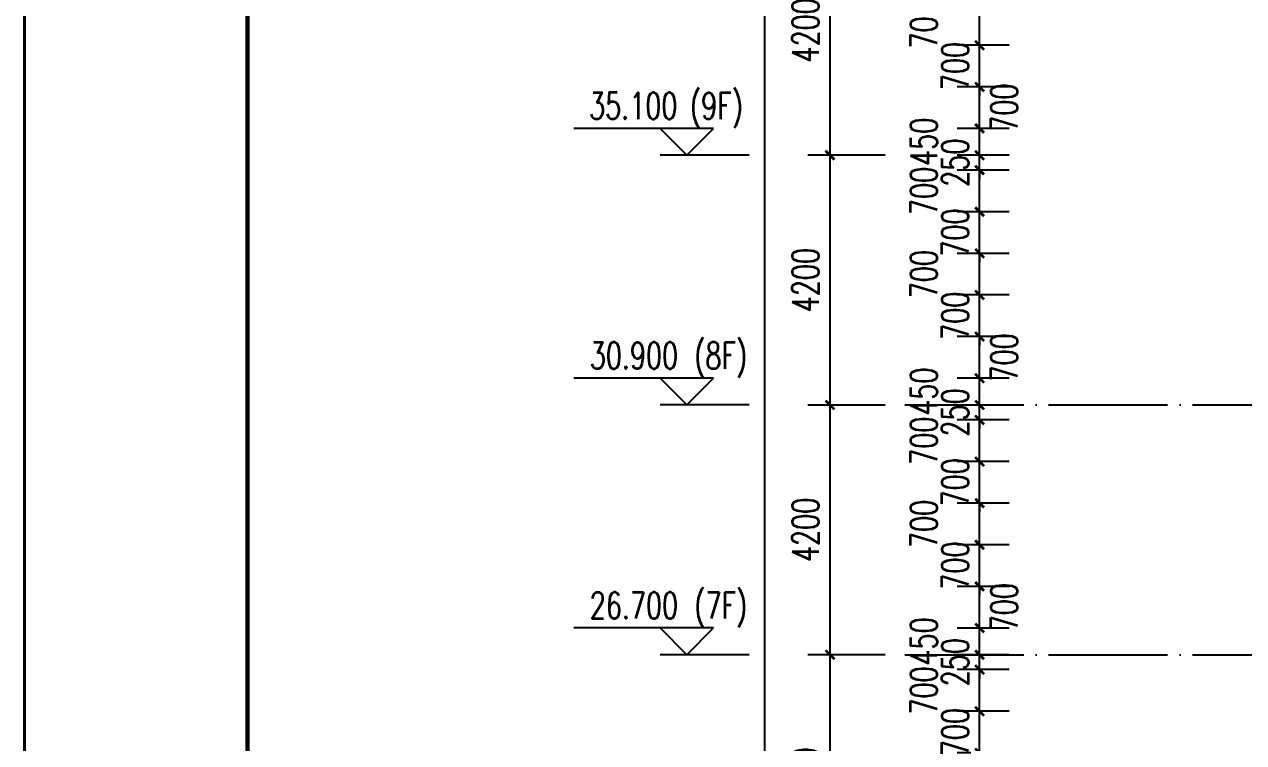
# Model space of a CAD drawing. Header units: millimetres. Extents: x 708158 to 1984082, y -168213 to -53.
# Drawn here: x 960458 to 980951, y -60734 to -48657 of the extents above; entities that cross this region are included whole.
import ezdxf

# ---------------------------------------------------------------- set-up
doc = ezdxf.new("R2010")
doc.units = ezdxf.units.MM
doc.header["$LTSCALE"] = 1000
doc.linetypes.add('DOTE', pattern=[2.42, 2, -0.2, 0.02, -0.2])
doc.layers.get('0').update_dxf_attribs({"color": 8})
for name, color, linetype in [('A-AXIS', 1, 'DOTE'), ('DIM_ELEV', 3, 'Continuous'), ('PUB_DIM', 3, 'Continuous'), ('PUB_TEXT', 7, 'Continuous')]:
    doc.layers.add(name, color=color, linetype=linetype)
doc.layers.add('图框', color=4, linetype='Continuous', lineweight=35)
doc.styles.add('_TCH_DIM', font='SIMPLEX', dxfattribs={"bigfont": 'GBCBIG'})
doc.styles.add('_TCH_DIM_T3', font='SIMPLEX', dxfattribs={"width": 0.705882, "bigfont": 'GBCBIG'})
doc.dimstyles.new('_TCH_ARCH&&150', dxfattribs={"dimtxt": 446.25, "dimasz": 150, "dimexe": 375, "dimexo": 450, "dimgap": 189.375, "dimtad": 1, "dimdec": 0, "dimzin": 0, "dimdsep": 46, "dimtxsty": '_TCH_DIM_T3', "dimblk": 'ARCHTICK', "dimcen": 0.09, "dimclrt": 7, "dimazin": 2, "dimtfac": 1, "dimtdec": 0, "dimtix": 1, "dimtmove": 2, "dimatfit": 3, "dimfxl": 1, "dimtolj": 1, "dimtzin": 0, "dimarcsym": 0})

# ---------------------------------------------------------------- blocks, each defined once
blk = doc.blocks.new('A$C998f5811')
at = {"layer": '图框', "color": 4}
for p, q in [((-126150, 89100), (-126150, 0)), ((0, 0), (0, 89100))]:
    blk.add_line(p, q, dxfattribs=at)
at = {"layer": '图框', "color": 4, "const_width": 74.2}
blk.add_lwpolyline([(-122400, 1500), (-1500, 1500), (-1500, 87600), (-122400, 87600)], close=True, dxfattribs=at)
blk = doc.blocks.new('_ArchTick')
at = {"color": 0, "linetype": 'ByBlock', "const_width": 0.3}
blk.add_lwpolyline([(-0.5, -0.5), (0.5, 0.5)], dxfattribs=at)
blk = doc.blocks.new('*D529')
at = {"layer": 'Defpoints', "color": 0, "transparency": 16777216}
for p in [(976513, -60207), (977461, -60207), (977461, -60907)]:
    blk.add_point(p, dxfattribs=at)
at = {"layer": 'PUB_DIM', "color": 0, "lineweight": -2, "transparency": 16777216}
for p, q in [((977011, -60207), (976138, -60207)), ((976513, -60207), (976513, -60057)), ((976513, -60907), (976513, -60207)), ((977011, -60907), (976138, -60907)), ((976513, -60907), (976513, -61057))]:
    blk.add_line(p, q, dxfattribs=at)
at = {"layer": 'PUB_DIM', "color": 0, "lineweight": -2, "transparency": 16777216, "xscale": 150, "yscale": 150, "zscale": 150}
for p, rotation in [((976513, -60207), 270), ((976513, -60907), 90)]:
    blk.add_blockref('_ArchTick', p, dxfattribs=dict(at, rotation=rotation))
at = {"layer": 'PUB_DIM', "color": 7, "transparency": 16777216, "insert": (976101, -60557), "char_height": 446.2, "attachment_point": 5, "rotation": 90, "style": '_TCH_DIM_T3'}
blk.add_mtext('\\A1;700', dxfattribs=at)
blk = doc.blocks.new('*D530')
at = {"layer": 'Defpoints', "color": 0, "transparency": 16777216}
for p in [(976513, -59507), (977461, -59507), (977461, -60207)]:
    blk.add_point(p, dxfattribs=at)
at = {"layer": 'PUB_DIM', "color": 0, "lineweight": -2, "transparency": 16777216}
for p, q in [((977011, -59507), (976138, -59507)), ((976513, -60207), (976513, -59507)), ((977011, -60207), (976138, -60207))]:
    blk.add_line(p, q, dxfattribs=at)
at = {"layer": 'PUB_DIM', "color": 0, "lineweight": -2, "transparency": 16777216, "xscale": 150, "yscale": 150, "zscale": 150}
for p, rotation in [((976513, -59507), 90), ((976513, -60207), 270)]:
    blk.add_blockref('_ArchTick', p, dxfattribs=dict(at, rotation=rotation))
at = {"layer": 'PUB_DIM', "color": 7, "transparency": 16777216, "insert": (975576, -59857), "char_height": 446.2, "attachment_point": 5, "rotation": 90, "style": '_TCH_DIM_T3'}
blk.add_mtext('\\A1;700', dxfattribs=at)
blk = doc.blocks.new('*D531')
at = {"layer": 'Defpoints', "color": 0, "transparency": 16777216}
for p in [(976513, -59257), (977461, -59257), (977461, -59507)]:
    blk.add_point(p, dxfattribs=at)
at = {"layer": 'PUB_DIM', "color": 0, "lineweight": -2, "transparency": 16777216}
for p, q in [((976513, -59257), (976513, -59107)), ((977011, -59257), (976138, -59257)), ((976513, -59507), (976513, -59257)), ((977011, -59507), (976138, -59507)), ((976513, -59507), (976513, -59657))]:
    blk.add_line(p, q, dxfattribs=at)
at = {"layer": 'PUB_DIM', "color": 0, "lineweight": -2, "transparency": 16777216, "xscale": 150, "yscale": 150, "zscale": 150}
for p, rotation in [((976513, -59257), 270), ((976513, -59507), 90)]:
    blk.add_blockref('_ArchTick', p, dxfattribs=dict(at, rotation=rotation))
at = {"layer": 'PUB_DIM', "color": 7, "transparency": 16777216, "insert": (976101, -59382), "char_height": 446.2, "attachment_point": 5, "rotation": 90, "style": '_TCH_DIM_T3'}
blk.add_mtext('\\A1;250', dxfattribs=at)
blk = doc.blocks.new('*D532')
at = {"layer": 'Defpoints', "color": 0, "transparency": 16777216}
for p in [(976513, -58807), (977461, -58807), (977461, -59257)]:
    blk.add_point(p, dxfattribs=at)
at = {"layer": 'PUB_DIM', "color": 0, "lineweight": -2, "transparency": 16777216}
for p, q in [((977011, -58807), (976138, -58807)), ((976513, -59257), (976513, -58807)), ((977011, -59257), (976138, -59257))]:
    blk.add_line(p, q, dxfattribs=at)
at = {"layer": 'PUB_DIM', "color": 0, "lineweight": -2, "transparency": 16777216, "xscale": 150, "yscale": 150, "zscale": 150}
for p, rotation in [((976513, -58807), 90), ((976513, -59257), 270)]:
    blk.add_blockref('_ArchTick', p, dxfattribs=dict(at, rotation=rotation))
at = {"layer": 'PUB_DIM', "color": 7, "transparency": 16777216, "insert": (975576, -59032), "char_height": 446.2, "attachment_point": 5, "rotation": 90, "style": '_TCH_DIM_T3'}
blk.add_mtext('\\A1;450', dxfattribs=at)
blk = doc.blocks.new('*D533')
at = {"layer": 'Defpoints', "color": 0, "transparency": 16777216}
for p in [(976513, -58107), (977461, -58107), (977461, -58807)]:
    blk.add_point(p, dxfattribs=at)
at = {"layer": 'PUB_DIM', "color": 0, "lineweight": -2, "transparency": 16777216}
for p, q in [((977011, -58107), (976138, -58107)), ((976513, -58807), (976513, -58107)), ((977011, -58807), (976138, -58807))]:
    blk.add_line(p, q, dxfattribs=at)
at = {"layer": 'PUB_DIM', "color": 0, "lineweight": -2, "transparency": 16777216, "xscale": 150, "yscale": 150, "zscale": 150}
for p, rotation in [((976513, -58107), 90), ((976513, -58807), 270)]:
    blk.add_blockref('_ArchTick', p, dxfattribs=dict(at, rotation=rotation))
at = {"layer": 'PUB_DIM', "color": 7, "transparency": 16777216, "insert": (976926, -58457), "char_height": 446.2, "attachment_point": 5, "rotation": 90, "style": '_TCH_DIM_T3'}
blk.add_mtext('\\A1;700', dxfattribs=at)
blk = doc.blocks.new('*D534')
at = {"layer": 'Defpoints', "color": 0, "transparency": 16777216}
for p in [(976513, -57407), (977461, -57407), (977461, -58107)]:
    blk.add_point(p, dxfattribs=at)
at = {"layer": 'PUB_DIM', "color": 0, "lineweight": -2, "transparency": 16777216}
for p, q in [((976513, -57407), (976513, -57257)), ((977011, -57407), (976138, -57407)), ((976513, -58107), (976513, -57407)), ((977011, -58107), (976138, -58107)), ((976513, -58107), (976513, -58257))]:
    blk.add_line(p, q, dxfattribs=at)
at = {"layer": 'PUB_DIM', "color": 0, "lineweight": -2, "transparency": 16777216, "xscale": 150, "yscale": 150, "zscale": 150}
for p, rotation in [((976513, -57407), 270), ((976513, -58107), 90)]:
    blk.add_blockref('_ArchTick', p, dxfattribs=dict(at, rotation=rotation))
at = {"layer": 'PUB_DIM', "color": 7, "transparency": 16777216, "insert": (976101, -57757), "char_height": 446.2, "attachment_point": 5, "rotation": 90, "style": '_TCH_DIM_T3'}
blk.add_mtext('\\A1;700', dxfattribs=at)
blk = doc.blocks.new('*D535')
at = {"layer": 'Defpoints', "color": 0, "transparency": 16777216}
for p in [(976513, -56707), (977461, -56707), (977461, -57407)]:
    blk.add_point(p, dxfattribs=at)
at = {"layer": 'PUB_DIM', "color": 0, "lineweight": -2, "transparency": 16777216}
for p, q in [((977011, -56707), (976138, -56707)), ((976513, -57407), (976513, -56707)), ((977011, -57407), (976138, -57407))]:
    blk.add_line(p, q, dxfattribs=at)
at = {"layer": 'PUB_DIM', "color": 0, "lineweight": -2, "transparency": 16777216, "xscale": 150, "yscale": 150, "zscale": 150}
for p, rotation in [((976513, -56707), 90), ((976513, -57407), 270)]:
    blk.add_blockref('_ArchTick', p, dxfattribs=dict(at, rotation=rotation))
at = {"layer": 'PUB_DIM', "color": 7, "transparency": 16777216, "insert": (975576, -57057), "char_height": 446.2, "attachment_point": 5, "rotation": 90, "style": '_TCH_DIM_T3'}
blk.add_mtext('\\A1;700', dxfattribs=at)
blk = doc.blocks.new('*D536')
at = {"layer": 'Defpoints', "color": 0, "transparency": 16777216}
for p in [(976513, -56007), (977461, -56007), (977461, -56707)]:
    blk.add_point(p, dxfattribs=at)
at = {"layer": 'PUB_DIM', "color": 0, "lineweight": -2, "transparency": 16777216}
for p, q in [((976513, -56007), (976513, -55857)), ((977011, -56007), (976138, -56007)), ((976513, -56707), (976513, -56007)), ((977011, -56707), (976138, -56707)), ((976513, -56707), (976513, -56857))]:
    blk.add_line(p, q, dxfattribs=at)
at = {"layer": 'PUB_DIM', "color": 0, "lineweight": -2, "transparency": 16777216, "xscale": 150, "yscale": 150, "zscale": 150}
for p, rotation in [((976513, -56007), 270), ((976513, -56707), 90)]:
    blk.add_blockref('_ArchTick', p, dxfattribs=dict(at, rotation=rotation))
at = {"layer": 'PUB_DIM', "color": 7, "transparency": 16777216, "insert": (976101, -56357), "char_height": 446.2, "attachment_point": 5, "rotation": 90, "style": '_TCH_DIM_T3'}
blk.add_mtext('\\A1;700', dxfattribs=at)
blk = doc.blocks.new('*D537')
at = {"layer": 'Defpoints', "color": 0, "transparency": 16777216}
for p in [(976513, -55307), (977461, -55307), (977461, -56007)]:
    blk.add_point(p, dxfattribs=at)
at = {"layer": 'PUB_DIM', "color": 0, "lineweight": -2, "transparency": 16777216}
for p, q in [((977011, -55307), (976138, -55307)), ((976513, -56007), (976513, -55307)), ((977011, -56007), (976138, -56007))]:
    blk.add_line(p, q, dxfattribs=at)
at = {"layer": 'PUB_DIM', "color": 0, "lineweight": -2, "transparency": 16777216, "xscale": 150, "yscale": 150, "zscale": 150}
for p, rotation in [((976513, -55307), 90), ((976513, -56007), 270)]:
    blk.add_blockref('_ArchTick', p, dxfattribs=dict(at, rotation=rotation))
at = {"layer": 'PUB_DIM', "color": 7, "transparency": 16777216, "insert": (975576, -55657), "char_height": 446.2, "attachment_point": 5, "rotation": 90, "style": '_TCH_DIM_T3'}
blk.add_mtext('\\A1;700', dxfattribs=at)
blk = doc.blocks.new('*D538')
at = {"layer": 'Defpoints', "color": 0, "transparency": 16777216}
for p in [(976513, -55057), (977461, -55057), (977461, -55307)]:
    blk.add_point(p, dxfattribs=at)
at = {"layer": 'PUB_DIM', "color": 0, "lineweight": -2, "transparency": 16777216}
for p, q in [((976513, -55057), (976513, -54907)), ((977011, -55057), (976138, -55057)), ((976513, -55307), (976513, -55057)), ((977011, -55307), (976138, -55307)), ((976513, -55307), (976513, -55457))]:
    blk.add_line(p, q, dxfattribs=at)
at = {"layer": 'PUB_DIM', "color": 0, "lineweight": -2, "transparency": 16777216, "xscale": 150, "yscale": 150, "zscale": 150}
for p, rotation in [((976513, -55057), 270), ((976513, -55307), 90)]:
    blk.add_blockref('_ArchTick', p, dxfattribs=dict(at, rotation=rotation))
at = {"layer": 'PUB_DIM', "color": 7, "transparency": 16777216, "insert": (976101, -55182), "char_height": 446.2, "attachment_point": 5, "rotation": 90, "style": '_TCH_DIM_T3'}
blk.add_mtext('\\A1;250', dxfattribs=at)
blk = doc.blocks.new('*D539')
at = {"layer": 'Defpoints', "color": 0, "transparency": 16777216}
for p in [(976513, -54607), (977461, -54607), (977461, -55057)]:
    blk.add_point(p, dxfattribs=at)
at = {"layer": 'PUB_DIM', "color": 0, "lineweight": -2, "transparency": 16777216}
for p, q in [((977011, -54607), (976138, -54607)), ((976513, -55057), (976513, -54607)), ((977011, -55057), (976138, -55057))]:
    blk.add_line(p, q, dxfattribs=at)
at = {"layer": 'PUB_DIM', "color": 0, "lineweight": -2, "transparency": 16777216, "xscale": 150, "yscale": 150, "zscale": 150}
for p, rotation in [((976513, -54607), 90), ((976513, -55057), 270)]:
    blk.add_blockref('_ArchTick', p, dxfattribs=dict(at, rotation=rotation))
at = {"layer": 'PUB_DIM', "color": 7, "transparency": 16777216, "insert": (975576, -54832), "char_height": 446.2, "attachment_point": 5, "rotation": 90, "style": '_TCH_DIM_T3'}
blk.add_mtext('\\A1;450', dxfattribs=at)
blk = doc.blocks.new('*D540')
at = {"layer": 'Defpoints', "color": 0, "transparency": 16777216}
for p in [(976513, -53907), (977461, -53907), (977461, -54607)]:
    blk.add_point(p, dxfattribs=at)
at = {"layer": 'PUB_DIM', "color": 0, "lineweight": -2, "transparency": 16777216}
for p, q in [((977011, -53907), (976138, -53907)), ((976513, -54607), (976513, -53907)), ((977011, -54607), (976138, -54607))]:
    blk.add_line(p, q, dxfattribs=at)
at = {"layer": 'PUB_DIM', "color": 0, "lineweight": -2, "transparency": 16777216, "xscale": 150, "yscale": 150, "zscale": 150}
for p, rotation in [((976513, -53907), 90), ((976513, -54607), 270)]:
    blk.add_blockref('_ArchTick', p, dxfattribs=dict(at, rotation=rotation))
at = {"layer": 'PUB_DIM', "color": 7, "transparency": 16777216, "insert": (976926, -54257), "char_height": 446.2, "attachment_point": 5, "rotation": 90, "style": '_TCH_DIM_T3'}
blk.add_mtext('\\A1;700', dxfattribs=at)
blk = doc.blocks.new('*D541')
at = {"layer": 'Defpoints', "color": 0, "transparency": 16777216}
for p in [(976513, -53207), (977461, -53207), (977461, -53907)]:
    blk.add_point(p, dxfattribs=at)
at = {"layer": 'PUB_DIM', "color": 0, "lineweight": -2, "transparency": 16777216}
for p, q in [((976513, -53207), (976513, -53057)), ((977011, -53207), (976138, -53207)), ((976513, -53907), (976513, -53207)), ((977011, -53907), (976138, -53907)), ((976513, -53907), (976513, -54057))]:
    blk.add_line(p, q, dxfattribs=at)
at = {"layer": 'PUB_DIM', "color": 0, "lineweight": -2, "transparency": 16777216, "xscale": 150, "yscale": 150, "zscale": 150}
for p, rotation in [((976513, -53207), 270), ((976513, -53907), 90)]:
    blk.add_blockref('_ArchTick', p, dxfattribs=dict(at, rotation=rotation))
at = {"layer": 'PUB_DIM', "color": 7, "transparency": 16777216, "insert": (976101, -53557), "char_height": 446.2, "attachment_point": 5, "rotation": 90, "style": '_TCH_DIM_T3'}
blk.add_mtext('\\A1;700', dxfattribs=at)
blk = doc.blocks.new('*D542')
at = {"layer": 'Defpoints', "color": 0, "transparency": 16777216}
for p in [(976513, -52507), (977461, -52507), (977461, -53207)]:
    blk.add_point(p, dxfattribs=at)
at = {"layer": 'PUB_DIM', "color": 0, "lineweight": -2, "transparency": 16777216}
for p, q in [((977011, -52507), (976138, -52507)), ((976513, -53207), (976513, -52507)), ((977011, -53207), (976138, -53207))]:
    blk.add_line(p, q, dxfattribs=at)
at = {"layer": 'PUB_DIM', "color": 0, "lineweight": -2, "transparency": 16777216, "xscale": 150, "yscale": 150, "zscale": 150}
for p, rotation in [((976513, -52507), 90), ((976513, -53207), 270)]:
    blk.add_blockref('_ArchTick', p, dxfattribs=dict(at, rotation=rotation))
at = {"layer": 'PUB_DIM', "color": 7, "transparency": 16777216, "insert": (975576, -52857), "char_height": 446.2, "attachment_point": 5, "rotation": 90, "style": '_TCH_DIM_T3'}
blk.add_mtext('\\A1;700', dxfattribs=at)
blk = doc.blocks.new('*D543')
at = {"layer": 'Defpoints', "color": 0, "transparency": 16777216}
for p in [(976513, -51807), (977461, -51807), (977461, -52507)]:
    blk.add_point(p, dxfattribs=at)
at = {"layer": 'PUB_DIM', "color": 0, "lineweight": -2, "transparency": 16777216}
for p, q in [((977011, -51807), (976138, -51807)), ((976513, -51807), (976513, -51657)), ((976513, -52507), (976513, -51807)), ((977011, -52507), (976138, -52507)), ((976513, -52507), (976513, -52657))]:
    blk.add_line(p, q, dxfattribs=at)
at = {"layer": 'PUB_DIM', "color": 0, "lineweight": -2, "transparency": 16777216, "xscale": 150, "yscale": 150, "zscale": 150}
for p, rotation in [((976513, -51807), 270), ((976513, -52507), 90)]:
    blk.add_blockref('_ArchTick', p, dxfattribs=dict(at, rotation=rotation))
at = {"layer": 'PUB_DIM', "color": 7, "transparency": 16777216, "insert": (976101, -52157), "char_height": 446.2, "attachment_point": 5, "rotation": 90, "style": '_TCH_DIM_T3'}
blk.add_mtext('\\A1;700', dxfattribs=at)
blk = doc.blocks.new('*D544')
at = {"layer": 'Defpoints', "color": 0, "transparency": 16777216}
for p in [(976513, -51107), (977461, -51107), (977461, -51807)]:
    blk.add_point(p, dxfattribs=at)
at = {"layer": 'PUB_DIM', "color": 0, "lineweight": -2, "transparency": 16777216}
for p, q in [((977011, -51107), (976138, -51107)), ((976513, -51807), (976513, -51107)), ((977011, -51807), (976138, -51807))]:
    blk.add_line(p, q, dxfattribs=at)
at = {"layer": 'PUB_DIM', "color": 0, "lineweight": -2, "transparency": 16777216, "xscale": 150, "yscale": 150, "zscale": 150}
for p, rotation in [((976513, -51107), 90), ((976513, -51807), 270)]:
    blk.add_blockref('_ArchTick', p, dxfattribs=dict(at, rotation=rotation))
at = {"layer": 'PUB_DIM', "color": 7, "transparency": 16777216, "insert": (975576, -51457), "char_height": 446.2, "attachment_point": 5, "rotation": 90, "style": '_TCH_DIM_T3'}
blk.add_mtext('\\A1;700', dxfattribs=at)
blk = doc.blocks.new('*D545')
at = {"layer": 'Defpoints', "color": 0, "transparency": 16777216}
for p in [(976513, -50857), (977461, -50857), (977461, -51107)]:
    blk.add_point(p, dxfattribs=at)
at = {"layer": 'PUB_DIM', "color": 0, "lineweight": -2, "transparency": 16777216}
for p, q in [((976513, -50857), (976513, -50707)), ((977011, -50857), (976138, -50857)), ((976513, -51107), (976513, -50857)), ((977011, -51107), (976138, -51107)), ((976513, -51107), (976513, -51257))]:
    blk.add_line(p, q, dxfattribs=at)
at = {"layer": 'PUB_DIM', "color": 0, "lineweight": -2, "transparency": 16777216, "xscale": 150, "yscale": 150, "zscale": 150}
for p, rotation in [((976513, -50857), 270), ((976513, -51107), 90)]:
    blk.add_blockref('_ArchTick', p, dxfattribs=dict(at, rotation=rotation))
at = {"layer": 'PUB_DIM', "color": 7, "transparency": 16777216, "insert": (976101, -50982), "char_height": 446.2, "attachment_point": 5, "rotation": 90, "style": '_TCH_DIM_T3'}
blk.add_mtext('\\A1;250', dxfattribs=at)
blk = doc.blocks.new('*D546')
at = {"layer": 'Defpoints', "color": 0, "transparency": 16777216}
for p in [(976513, -50407), (977461, -50407), (977461, -50857)]:
    blk.add_point(p, dxfattribs=at)
at = {"layer": 'PUB_DIM', "color": 0, "lineweight": -2, "transparency": 16777216}
for p, q in [((977011, -50407), (976138, -50407)), ((976513, -50857), (976513, -50407)), ((977011, -50857), (976138, -50857))]:
    blk.add_line(p, q, dxfattribs=at)
at = {"layer": 'PUB_DIM', "color": 0, "lineweight": -2, "transparency": 16777216, "xscale": 150, "yscale": 150, "zscale": 150}
for p, rotation in [((976513, -50407), 90), ((976513, -50857), 270)]:
    blk.add_blockref('_ArchTick', p, dxfattribs=dict(at, rotation=rotation))
at = {"layer": 'PUB_DIM', "color": 7, "transparency": 16777216, "insert": (975576, -50632), "char_height": 446.2, "attachment_point": 5, "rotation": 90, "style": '_TCH_DIM_T3'}
blk.add_mtext('\\A1;450', dxfattribs=at)
blk = doc.blocks.new('*D547')
at = {"layer": 'Defpoints', "color": 0, "transparency": 16777216}
for p in [(976513, -49707), (977461, -49707), (977461, -50407)]:
    blk.add_point(p, dxfattribs=at)
at = {"layer": 'PUB_DIM', "color": 0, "lineweight": -2, "transparency": 16777216}
for p, q in [((977011, -49707), (976138, -49707)), ((976513, -50407), (976513, -49707)), ((977011, -50407), (976138, -50407))]:
    blk.add_line(p, q, dxfattribs=at)
at = {"layer": 'PUB_DIM', "color": 0, "lineweight": -2, "transparency": 16777216, "xscale": 150, "yscale": 150, "zscale": 150}
for p, rotation in [((976513, -49707), 90), ((976513, -50407), 270)]:
    blk.add_blockref('_ArchTick', p, dxfattribs=dict(at, rotation=rotation))
at = {"layer": 'PUB_DIM', "color": 7, "transparency": 16777216, "insert": (976926, -50057), "char_height": 446.2, "attachment_point": 5, "rotation": 90, "style": '_TCH_DIM_T3'}
blk.add_mtext('\\A1;700', dxfattribs=at)
blk = doc.blocks.new('*D548')
at = {"layer": 'Defpoints', "color": 0, "transparency": 16777216}
for p in [(976513, -49007), (977461, -49007), (977461, -49707)]:
    blk.add_point(p, dxfattribs=at)
at = {"layer": 'PUB_DIM', "color": 0, "lineweight": -2, "transparency": 16777216}
for p, q in [((976513, -49007), (976513, -48857)), ((977011, -49007), (976138, -49007)), ((976513, -49707), (976513, -49007)), ((977011, -49707), (976138, -49707)), ((976513, -49707), (976513, -49857))]:
    blk.add_line(p, q, dxfattribs=at)
at = {"layer": 'PUB_DIM', "color": 0, "lineweight": -2, "transparency": 16777216, "xscale": 150, "yscale": 150, "zscale": 150}
for p, rotation in [((976513, -49007), 270), ((976513, -49707), 90)]:
    blk.add_blockref('_ArchTick', p, dxfattribs=dict(at, rotation=rotation))
at = {"layer": 'PUB_DIM', "color": 7, "transparency": 16777216, "insert": (976101, -49357), "char_height": 446.2, "attachment_point": 5, "rotation": 90, "style": '_TCH_DIM_T3'}
blk.add_mtext('\\A1;700', dxfattribs=at)
blk = doc.blocks.new('*D549')
at = {"layer": 'Defpoints', "color": 0, "transparency": 16777216}
for p in [(976513, -48307), (977461, -48307), (977461, -49007)]:
    blk.add_point(p, dxfattribs=at)
at = {"layer": 'PUB_DIM', "color": 0, "lineweight": -2, "transparency": 16777216}
for p, q in [((977011, -48307), (976138, -48307)), ((976513, -49007), (976513, -48307)), ((977011, -49007), (976138, -49007))]:
    blk.add_line(p, q, dxfattribs=at)
at = {"layer": 'PUB_DIM', "color": 0, "lineweight": -2, "transparency": 16777216, "xscale": 150, "yscale": 150, "zscale": 150}
for p, rotation in [((976513, -48307), 90), ((976513, -49007), 270)]:
    blk.add_blockref('_ArchTick', p, dxfattribs=dict(at, rotation=rotation))
at = {"layer": 'PUB_DIM', "color": 7, "transparency": 16777216, "insert": (975576, -48657), "char_height": 446.2, "attachment_point": 5, "rotation": 90, "style": '_TCH_DIM_T3'}
blk.add_mtext('\\A1;700', dxfattribs=at)
blk = doc.blocks.new('*D779')
at = {"layer": 'Defpoints', "color": 0, "transparency": 16777216}
for p in [(972902, -37657), (975375, -37657), (975375, -85957)]:
    blk.add_point(p, dxfattribs=at)
at = {"layer": 'PUB_DIM', "color": 0, "lineweight": -2, "transparency": 16777216}
for p, q in [((974925, -37657), (972527, -37657)), ((972902, -85957), (972902, -37657)), ((974925, -85957), (972527, -85957))]:
    blk.add_line(p, q, dxfattribs=at)
at = {"layer": 'PUB_DIM', "color": 0, "lineweight": -2, "transparency": 16777216, "xscale": 150, "yscale": 150, "zscale": 150}
for p, rotation in [((972902, -37657), 90), ((972902, -85957), 270)]:
    blk.add_blockref('_ArchTick', p, dxfattribs=dict(at, rotation=rotation))
at = {"layer": 'PUB_DIM', "color": 7, "transparency": 16777216, "insert": (972490, -61807), "char_height": 446.2, "attachment_point": 5, "rotation": 90, "style": '_TCH_DIM_T3'}
blk.add_mtext('\\A1;48300', dxfattribs=at)
blk = doc.blocks.new('*D785')
at = {"layer": 'Defpoints', "color": 0, "transparency": 16777216}
for p in [(973999, -59257), (975375, -59257), (975375, -63457)]:
    blk.add_point(p, dxfattribs=at)
at = {"layer": 'PUB_DIM', "color": 0, "lineweight": -2, "transparency": 16777216}
for p, q in [((974925, -59257), (973624, -59257)), ((973999, -63457), (973999, -59257)), ((974925, -63457), (973624, -63457))]:
    blk.add_line(p, q, dxfattribs=at)
at = {"layer": 'PUB_DIM', "color": 0, "lineweight": -2, "transparency": 16777216, "xscale": 150, "yscale": 150, "zscale": 150}
for p, rotation in [((973999, -59257), 90), ((973999, -63457), 270)]:
    blk.add_blockref('_ArchTick', p, dxfattribs=dict(at, rotation=rotation))
at = {"layer": 'PUB_DIM', "color": 7, "transparency": 16777216, "insert": (973586, -61357), "char_height": 446.2, "attachment_point": 5, "rotation": 90, "style": '_TCH_DIM_T3'}
blk.add_mtext('\\A1;4200', dxfattribs=at)
blk = doc.blocks.new('*D786')
at = {"layer": 'Defpoints', "color": 0, "transparency": 16777216}
for p in [(973999, -55057), (975375, -55057), (975375, -59257)]:
    blk.add_point(p, dxfattribs=at)
at = {"layer": 'PUB_DIM', "color": 0, "lineweight": -2, "transparency": 16777216}
for p, q in [((974925, -55057), (973624, -55057)), ((973999, -59257), (973999, -55057)), ((974925, -59257), (973624, -59257))]:
    blk.add_line(p, q, dxfattribs=at)
at = {"layer": 'PUB_DIM', "color": 0, "lineweight": -2, "transparency": 16777216, "xscale": 150, "yscale": 150, "zscale": 150}
for p, rotation in [((973999, -55057), 90), ((973999, -59257), 270)]:
    blk.add_blockref('_ArchTick', p, dxfattribs=dict(at, rotation=rotation))
at = {"layer": 'PUB_DIM', "color": 7, "transparency": 16777216, "insert": (973586, -57157), "char_height": 446.2, "attachment_point": 5, "rotation": 90, "style": '_TCH_DIM_T3'}
blk.add_mtext('\\A1;4200', dxfattribs=at)
blk = doc.blocks.new('*D787')
at = {"layer": 'Defpoints', "color": 0, "transparency": 16777216}
for p in [(973999, -50857), (975375, -50857), (975375, -55057)]:
    blk.add_point(p, dxfattribs=at)
at = {"layer": 'PUB_DIM', "color": 0, "lineweight": -2, "transparency": 16777216}
for p, q in [((974925, -50857), (973624, -50857)), ((973999, -55057), (973999, -50857)), ((974925, -55057), (973624, -55057))]:
    blk.add_line(p, q, dxfattribs=at)
at = {"layer": 'PUB_DIM', "color": 0, "lineweight": -2, "transparency": 16777216, "xscale": 150, "yscale": 150, "zscale": 150}
for p, rotation in [((973999, -50857), 90), ((973999, -55057), 270)]:
    blk.add_blockref('_ArchTick', p, dxfattribs=dict(at, rotation=rotation))
at = {"layer": 'PUB_DIM', "color": 7, "transparency": 16777216, "insert": (973586, -52957), "char_height": 446.2, "attachment_point": 5, "rotation": 90, "style": '_TCH_DIM_T3'}
blk.add_mtext('\\A1;4200', dxfattribs=at)
blk = doc.blocks.new('*D788')
at = {"layer": 'Defpoints', "color": 0, "transparency": 16777216}
for p in [(973999, -46657), (975375, -46657), (975375, -50857)]:
    blk.add_point(p, dxfattribs=at)
at = {"layer": 'PUB_DIM', "color": 0, "lineweight": -2, "transparency": 16777216}
for p, q in [((974925, -46657), (973624, -46657)), ((973999, -50857), (973999, -46657)), ((974925, -50857), (973624, -50857))]:
    blk.add_line(p, q, dxfattribs=at)
at = {"layer": 'PUB_DIM', "color": 0, "lineweight": -2, "transparency": 16777216, "xscale": 150, "yscale": 150, "zscale": 150}
for p, rotation in [((973999, -46657), 90), ((973999, -50857), 270)]:
    blk.add_blockref('_ArchTick', p, dxfattribs=dict(at, rotation=rotation))
at = {"layer": 'PUB_DIM', "color": 7, "transparency": 16777216, "insert": (973586, -48757), "char_height": 446.2, "attachment_point": 5, "rotation": 90, "style": '_TCH_DIM_T3'}
blk.add_mtext('\\A1;4200', dxfattribs=at)

msp = doc.modelspace()

# ---------------------------------------------------------------- linework, layer by layer
at = {"layer": 'A-AXIS'}
for p, q in [((975254, -55056.7), (1017240.9, -55056.7)), ((975254, -59256.7), (1017240.9, -59256.7))]:
    msp.add_line(p, q, dxfattribs=at)
at = {"layer": 'DIM_ELEV'}
for p, q in [((972041.5, -50406.7), (969694, -50406.7)), ((971591.5, -50856.7), (971141.5, -50406.7)), ((971591.5, -50856.7), (972041.5, -50406.7)), ((972641.5, -50856.7), (971141.5, -50856.7)), ((972041.5, -54606.7), (969694, -54606.7)), ((971591.5, -55056.7), (971141.5, -54606.7)), ((971591.5, -55056.7), (972041.5, -54606.7)), ((972641.5, -55056.7), (971141.5, -55056.7)), ((972041.5, -58806.7), (969694, -58806.7)), ((971591.5, -59256.7), (971141.5, -58806.7)), ((971591.5, -59256.7), (972041.5, -58806.7)), ((972641.5, -59256.7), (971141.5, -59256.7))]:
    msp.add_line(p, q, dxfattribs=at)

# ---------------------------------------------------------------- block references
for p in [(960457.6, -107699.9), (1086607.6, -107699.9)]:
    msp.add_blockref('A$C998f5811', p)

# ---------------------------------------------------------------- texts
at = {"layer": 'PUB_TEXT', "style": '_TCH_DIM', "width": 0.705882}
for s, p in [('(9F)', (971644, -50249.2)), ('35.100', (969949, -50249.2)), ('30.900', (969961, -54449.2)), ('(8F)', (971716, -54449.2)), ('(7F)', (971716, -58649.2)), ('26.700', (969961, -58649.2))]:
    msp.add_text(s, height=446.25, dxfattribs=at).set_placement(p)

# ---------------------------------------------------------------- dimensions: what is measured, and where the dimension line sits
at = {"layer": 'PUB_DIM'}
for p1, p2, distance, picture, middle in [((975375.3, -85956.7), (975375.3, -37656.7), 2473.1, '*D779', (972489.7, -61806.7)), ((975375.3, -50856.7), (975375.3, -46656.7), 1376.7, '*D788', (973586.1, -48756.7)), ((977460.9, -49706.7), (977460.9, -49006.7), 947.8, '*D548', (976100.7, -49356.7)), ((977460.9, -51106.7), (977460.9, -50856.7), 947.8, '*D545', (976100.7, -50981.7)), ((975375.3, -55056.7), (975375.3, -50856.7), 1376.7, '*D787', (973586.1, -52956.7)), ((977460.9, -52506.7), (977460.9, -51806.7), 947.8, '*D543', (976100.7, -52156.7)), ((977460.9, -53906.7), (977460.9, -53206.7), 947.8, '*D541', (976100.7, -53556.7)), ((977460.9, -55306.7), (977460.9, -55056.7), 947.8, '*D538', (976100.7, -55181.7)), ((975375.3, -59256.7), (975375.3, -55056.7), 1376.7, '*D786', (973586.1, -57156.7)), ((977460.9, -56706.7), (977460.9, -56006.7), 947.8, '*D536', (976100.7, -56356.7)), ((977460.9, -58106.7), (977460.9, -57406.7), 947.8, '*D534', (976100.7, -57756.7)), ((977460.9, -59506.7), (977460.9, -59256.7), 947.8, '*D531', (976100.7, -59381.7)), ((975375.3, -63456.7), (975375.3, -59256.7), 1376.7, '*D785', (973586.1, -61356.7)), ((977460.9, -60906.7), (977460.9, -60206.7), 947.8, '*D529', (976100.7, -60556.7))]:
    dim = msp.add_aligned_dim(p1=p1, p2=p2, distance=distance, dimstyle='_TCH_ARCH&&150', dxfattribs=at)
    dim.commit()
    dim.dimension.update_dxf_attribs({"geometry": picture, "text_midpoint": middle})
for base, p1, p2, picture, middle in [((976513.2, -48306.7), (977460.9, -49006.7), (977460.9, -48306.7), '*D549', (975575.7, -48656.7)), ((976513.2, -49706.7), (977460.9, -50406.7), (977460.9, -49706.7), '*D547', (976925.7, -50056.7)), ((976513.2, -50406.7), (977460.9, -50856.7), (977460.9, -50406.7), '*D546', (975575.7, -50631.7)), ((976513.2, -51106.7), (977460.9, -51806.7), (977460.9, -51106.7), '*D544', (975575.7, -51456.7)), ((976513.2, -52506.7), (977460.9, -53206.7), (977460.9, -52506.7), '*D542', (975575.7, -52856.7)), ((976513.2, -53906.7), (977460.9, -54606.7), (977460.9, -53906.7), '*D540', (976925.7, -54256.7)), ((976513.2, -54606.7), (977460.9, -55056.7), (977460.9, -54606.7), '*D539', (975575.7, -54831.7)), ((976513.2, -55306.7), (977460.9, -56006.7), (977460.9, -55306.7), '*D537', (975575.7, -55656.7)), ((976513.2, -56706.7), (977460.9, -57406.7), (977460.9, -56706.7), '*D535', (975575.7, -57056.7)), ((976513.2, -58106.7), (977460.9, -58806.7), (977460.9, -58106.7), '*D533', (976925.7, -58456.7)), ((976513.2, -58806.7), (977460.9, -59256.7), (977460.9, -58806.7), '*D532', (975575.7, -59031.7)), ((976513.2, -59506.7), (977460.9, -60206.7), (977460.9, -59506.7), '*D530', (975575.7, -59856.7))]:
    dim = msp.add_linear_dim(base=base, p1=p1, p2=p2, angle=90, dimstyle='_TCH_ARCH&&150', dxfattribs=at)
    dim.commit()
    dim.dimension.update_dxf_attribs({"geometry": picture, "text_midpoint": middle, "dimtype": 129})

doc.saveas('drawing.dxf')
